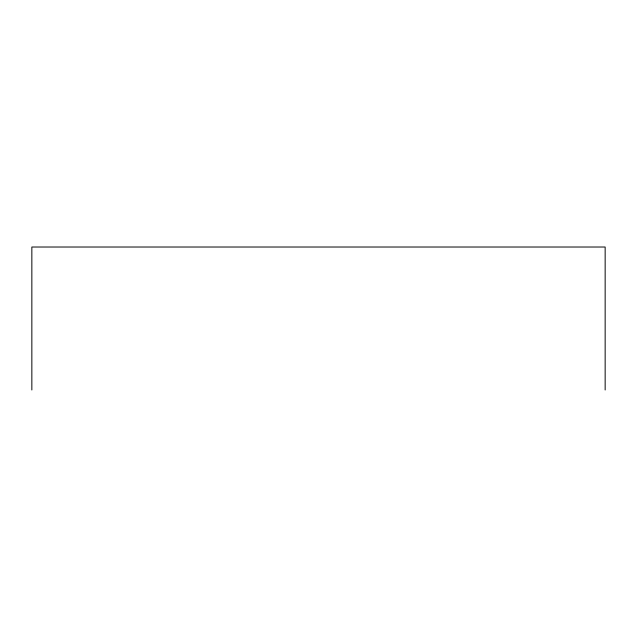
<?xml version="1.0" encoding="UTF-8"?>
<svg xmlns="http://www.w3.org/2000/svg" width="637" height="637" viewBox="0 0 637 637"><rect width="100%" height="100%" fill="white"/><g stroke="black" fill="none" stroke-linecap="round" stroke-linejoin="round"><path stroke-width="0.96" d="M605.15 389.979L605.15 247.021L31.85 247.021L31.85 389.979"/></g></svg>
